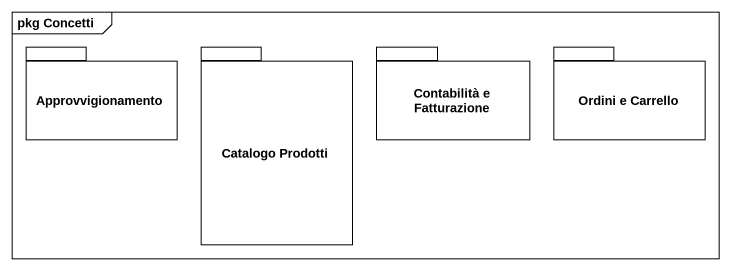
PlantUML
@startuml
mainframe pkg Concetti
package Approvvigionamento {
}
package "Catalogo Prodotti" as Catalogo_Prodotti {
}
package "Contabilità e Fatturazione" as Contabilità_e_Fatturazione {
}
package "Ordini e Carrello" as Ordini_e_Carrello {
}
@enduml
